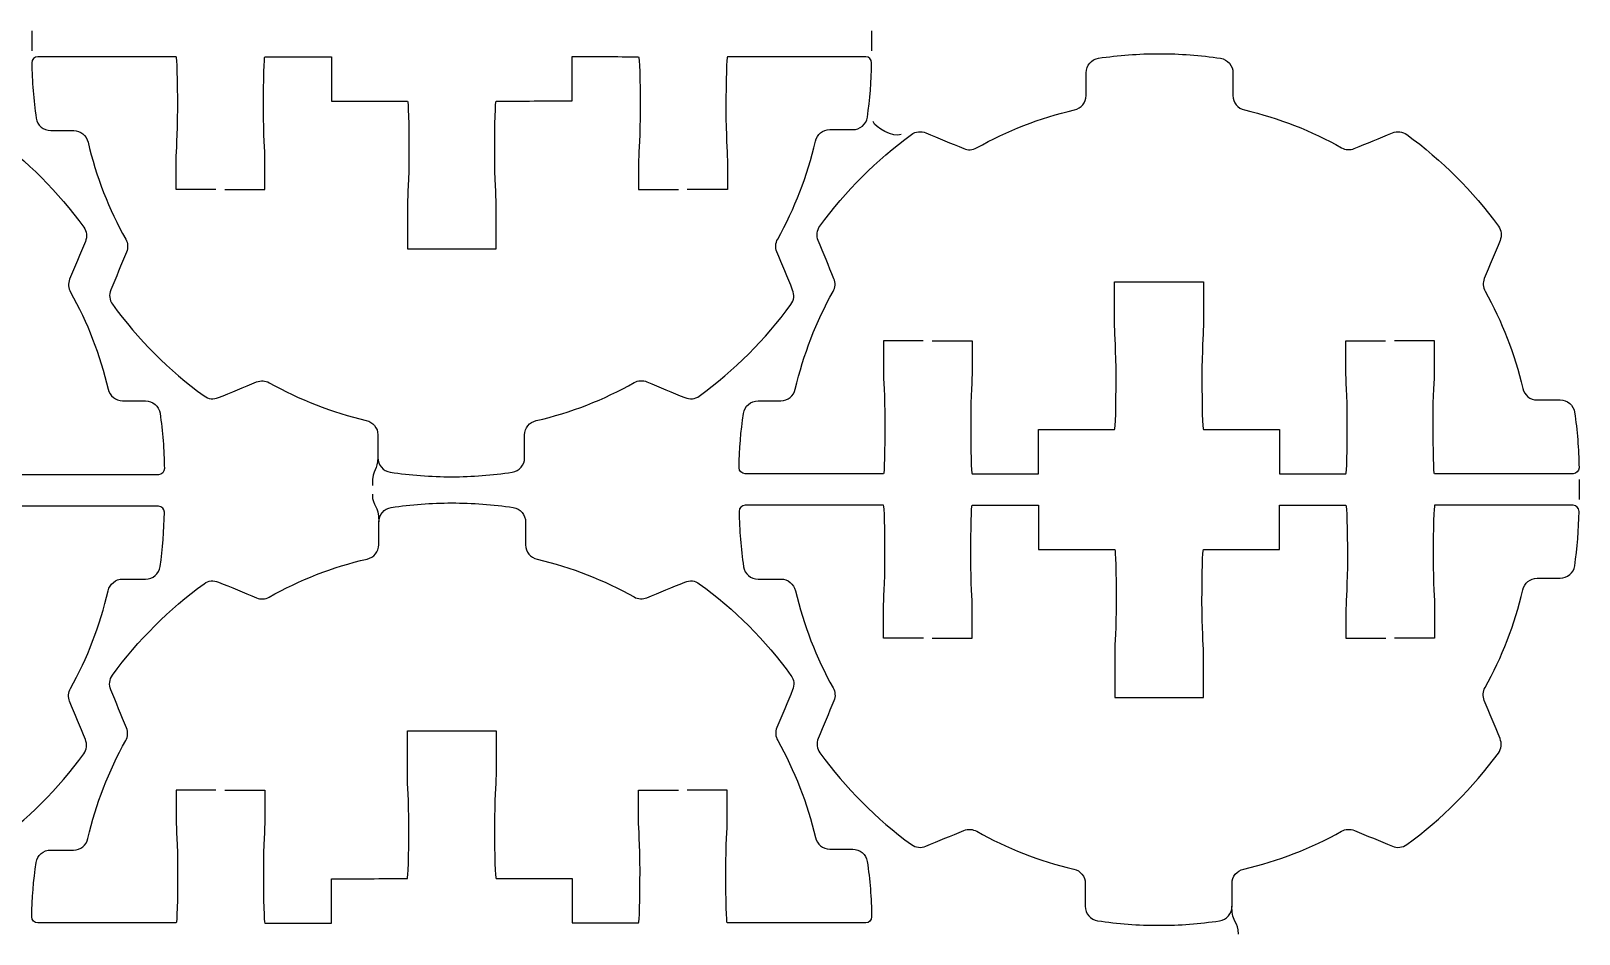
# Model space of a CAD drawing. Extents: x 0 to 410, y 0 to 300.
# Drawn here: x 263 to 315.4, y 96.1 to 126.6 of the extents above; entities that cross this region are included whole.
import ezdxf

# ---------------------------------------------------------------- set-up
doc = ezdxf.new("R2010")
doc.units = 0
doc.header["$MEASUREMENT"] = 0
doc.layers.add('DEFAULT', color=18, linetype='CONTINUOUS')

msp = doc.modelspace()

# ---------------------------------------------------------------- linework, layer by layer
at = {"layer": 'DEFAULT', "color": 1}
for points in [[(263.05, 126.613), (263.05, 125.937)], [(291.474, 126.613), (291.474, 125.937)], [(315.413, 111.434), (315.413, 110.757)]]:
    msp.add_lwpolyline(points, dxfattribs=at)
for points, knots in [([(245.345, 116.096), (244.897, 116.096), (244.449, 116.096), (244.001, 116.096), (244.001, 115.764), (244.001, 115.431), (244.001, 115.098), (244.001, 114.763), (244.05, 114.315), (244.05, 113.348), (244.05, 112.382), (244.029, 111.598), (244.001, 111.598), (242.44, 111.598), (240.88, 111.598), (239.319, 111.598), (239.206, 111.598), (239.115, 111.69), (239.115, 111.803), (239.125, 112.427), (239.175, 113.041), (239.263, 113.645), (239.298, 113.888), (239.51, 114.064), (239.757, 114.064), (240.015, 114.064), (240.274, 114.064), (240.533, 114.064), (240.766, 114.064), (240.967, 114.23), (241.02, 114.459), (241.288, 115.634), (241.722, 116.745), (242.297, 117.769), (242.371, 117.903), (242.381, 118.061), (242.325, 118.202), (242.146, 118.633), (241.967, 119.063), (241.789, 119.494), (241.722, 119.652), (241.743, 119.839), (241.845, 119.98), (242.713, 121.166), (243.761, 122.214), (244.946, 123.081), (245.087, 123.184), (245.274, 123.205), (245.436, 123.138), (245.863, 122.959), (246.29, 122.78), (246.717, 122.602), (246.858, 122.542), (247.02, 122.552), (247.154, 122.63), (248.177, 123.205), (249.292, 123.642), (250.463, 123.914), (250.693, 123.963), (250.859, 124.164), (250.859, 124.397), (250.86, 124.655), (250.861, 124.912), (250.862, 125.17), (250.862, 125.413), (251.038, 125.625), (251.282, 125.664), (251.949, 125.759), (252.633, 125.812), (253.328, 125.812), (254.034, 125.812), (254.728, 125.759), (255.406, 125.66), (255.649, 125.625), (255.829, 125.41), (255.829, 125.163), (255.828, 124.906), (255.827, 124.65), (255.826, 124.394), (255.826, 124.161), (255.991, 123.96), (256.217, 123.907), (257.385, 123.635), (258.486, 123.201), (259.498, 122.63), (259.632, 122.556), (259.791, 122.545), (259.932, 122.602), (260.361, 122.779), (260.79, 122.957), (261.22, 123.134), (261.382, 123.201), (261.569, 123.18), (261.706, 123.078), (262.895, 122.214), (263.943, 121.166), (264.811, 119.977), (264.913, 119.836), (264.931, 119.649), (264.864, 119.49), (264.686, 119.063), (264.509, 118.636), (264.331, 118.209), (264.275, 118.068), (264.285, 117.91), (264.359, 117.776), (264.931, 116.76), (265.365, 115.655), (265.636, 114.491), (265.689, 114.262), (265.887, 114.096), (266.123, 114.096), (266.381, 114.096), (266.638, 114.096), (266.896, 114.096), (267.143, 114.096), (267.354, 113.92), (267.39, 113.676), (267.481, 113.062), (267.531, 112.438), (267.538, 111.803), (267.541, 111.69), (267.45, 111.598), (267.337, 111.598), (265.775, 111.598), (264.214, 111.598), (262.652, 111.598), (262.624, 111.598), (262.602, 112.382), (262.602, 113.348), (262.602, 114.315), (262.652, 114.763), (262.652, 115.098), (262.652, 115.431), (262.652, 115.764), (262.652, 116.096), (262.2, 116.096), (261.749, 116.096), (261.297, 116.096)], [0, 0, 0, 0, 3.81, 3.81, 3.81, 6.64, 6.64, 6.64, 7.64, 7.64, 7.64, 8.64, 8.64, 8.64, 21.91, 21.91, 21.91, 22.91, 22.91, 22.91, 23.91, 23.91, 23.91, 24.91, 24.91, 24.91, 27.11, 27.11, 27.11, 28.11, 28.11, 28.11, 29.11, 29.11, 29.11, 30.11, 30.11, 30.11, 34.07308, 34.07308, 34.07308, 35.07308, 35.07308, 35.07308, 36.07308, 36.07308, 36.07308, 37.07308, 37.07308, 37.07308, 41.00847, 41.00847, 41.00847, 42.00847, 42.00847, 42.00847, 43.00847, 43.00847, 43.00847, 44.00847, 44.00847, 44.00847, 46.198493, 46.198493, 46.198493, 47.198493, 47.198493, 47.198493, 48.198493, 48.198493, 48.198493, 49.198493, 49.198493, 49.198493, 50.198493, 50.198493, 50.198493, 52.378516, 52.378516, 52.378516, 53.378516, 53.378516, 53.378516, 54.378516, 54.378516, 54.378516, 55.378516, 55.378516, 55.378516, 59.328529, 59.328529, 59.328529, 60.328529, 60.328529, 60.328529, 61.328529, 61.328529, 61.328529, 62.328529, 62.328529, 62.328529, 66.260068, 66.260068, 66.260068, 67.260068, 67.260068, 67.260068, 68.260068, 68.260068, 68.260068, 69.260068, 69.260068, 69.260068, 71.450068, 71.450068, 71.450068, 72.450068, 72.450068, 72.450068, 73.450068, 73.450068, 73.450068, 74.450068, 74.450068, 74.450068, 87.730068, 87.730068, 87.730068, 88.730068, 88.730068, 88.730068, 89.730068, 89.730068, 89.730068, 92.560068, 92.560068, 92.560068, 96.400068, 96.400068, 96.400068, 96.400068]), ([(269.284, 121.243), (268.836, 121.243), (268.388, 121.243), (267.94, 121.243), (267.94, 121.576), (267.94, 121.909), (267.94, 122.242), (267.94, 122.577), (267.989, 123.025), (267.989, 123.992), (267.989, 124.958), (267.968, 125.741), (267.94, 125.741), (266.377, 125.741), (264.814, 125.741), (263.252, 125.741), (263.142, 125.741), (263.047, 125.65), (263.051, 125.537), (263.058, 124.902), (263.11, 124.277), (263.199, 123.663), (263.234, 123.42), (263.449, 123.244), (263.693, 123.244), (263.951, 123.244), (264.21, 123.244), (264.469, 123.244), (264.702, 123.244), (264.903, 123.078), (264.956, 122.852), (265.227, 121.684), (265.661, 120.58), (266.229, 119.568), (266.307, 119.434), (266.317, 119.271), (266.257, 119.13), (266.08, 118.703), (265.902, 118.277), (265.725, 117.85), (265.658, 117.691), (265.679, 117.504), (265.781, 117.363), (266.645, 116.174), (267.693, 115.126), (268.882, 114.262), (269.023, 114.16), (269.206, 114.138), (269.369, 114.205), (269.798, 114.383), (270.227, 114.561), (270.656, 114.738), (270.798, 114.795), (270.956, 114.784), (271.09, 114.71), (272.106, 114.138), (273.207, 113.705), (274.371, 113.433), (274.6, 113.38), (274.763, 113.179), (274.763, 112.946), (274.763, 112.69), (274.763, 112.433), (274.763, 112.177), (274.763, 111.93), (274.939, 111.718), (275.183, 111.68), (275.86, 111.581), (276.555, 111.528), (277.264, 111.528), (277.955, 111.528), (278.64, 111.581), (279.307, 111.68), (279.55, 111.715), (279.73, 111.927), (279.73, 112.173), (279.73, 112.43), (279.73, 112.686), (279.73, 112.943), (279.73, 113.179), (279.896, 113.376), (280.125, 113.429), (281.3, 113.697), (282.411, 114.135), (283.438, 114.713), (283.572, 114.788), (283.73, 114.798), (283.871, 114.738), (284.299, 114.561), (284.728, 114.383), (285.156, 114.205), (285.318, 114.138), (285.501, 114.156), (285.642, 114.258), (286.831, 115.126), (287.875, 116.174), (288.743, 117.359), (288.846, 117.5), (288.867, 117.687), (288.8, 117.846), (288.622, 118.277), (288.445, 118.707), (288.267, 119.137), (288.207, 119.282), (288.218, 119.441), (288.295, 119.571), (288.867, 120.594), (289.301, 121.709), (289.572, 122.88), (289.625, 123.11), (289.823, 123.275), (290.059, 123.275), (290.317, 123.275), (290.574, 123.275), (290.832, 123.275), (291.079, 123.275), (291.294, 123.452), (291.329, 123.695), (291.417, 124.298), (291.467, 124.912), (291.474, 125.537), (291.477, 125.65), (291.386, 125.741), (291.273, 125.741), (289.712, 125.741), (288.152, 125.741), (286.591, 125.741), (286.563, 125.741), (286.542, 124.958), (286.542, 123.992), (286.542, 123.025), (286.591, 122.577), (286.591, 122.242), (286.591, 121.909), (286.591, 121.576), (286.591, 121.243), (286.139, 121.243), (285.686, 121.243), (285.233, 121.243)], [0, 0, 0, 0, 3.81, 3.81, 3.81, 6.64, 6.64, 6.64, 7.64, 7.64, 7.64, 8.64, 8.64, 8.64, 21.93, 21.93, 21.93, 22.93, 22.93, 22.93, 23.93, 23.93, 23.93, 24.93, 24.93, 24.93, 27.13, 27.13, 27.13, 28.13, 28.13, 28.13, 29.13, 29.13, 29.13, 30.13, 30.13, 30.13, 34.061539, 34.061539, 34.061539, 35.061539, 35.061539, 35.061539, 36.061539, 36.061539, 36.061539, 37.061539, 37.061539, 37.061539, 41.011552, 41.011552, 41.011552, 42.011552, 42.011552, 42.011552, 43.011552, 43.011552, 43.011552, 44.011552, 44.011552, 44.011552, 46.191552, 46.191552, 46.191552, 47.191552, 47.191552, 47.191552, 48.191552, 48.191552, 48.191552, 49.191552, 49.191552, 49.191552, 50.191552, 50.191552, 50.191552, 52.371552, 52.371552, 52.371552, 53.371552, 53.371552, 53.371552, 54.371552, 54.371552, 54.371552, 55.371552, 55.371552, 55.371552, 59.312326, 59.312326, 59.312326, 60.312326, 60.312326, 60.312326, 61.312326, 61.312326, 61.312326, 62.312326, 62.312326, 62.312326, 66.271581, 66.271581, 66.271581, 67.271581, 67.271581, 67.271581, 68.271581, 68.271581, 68.271581, 69.271581, 69.271581, 69.271581, 71.461581, 71.461581, 71.461581, 72.461581, 72.461581, 72.461581, 73.461581, 73.461581, 73.461581, 74.461581, 74.461581, 74.461581, 87.731581, 87.731581, 87.731581, 88.731581, 88.731581, 88.731581, 89.731581, 89.731581, 89.731581, 92.561581, 92.561581, 92.561581, 96.411581, 96.411581, 96.411581, 96.411581]), ([(269.584, 121.243), (270.037, 121.243), (270.489, 121.243), (270.942, 121.243), (270.942, 121.576), (270.942, 121.909), (270.942, 122.242), (270.942, 122.577), (270.893, 123.025), (270.893, 123.992), (270.893, 124.958), (270.914, 125.741), (270.942, 125.741), (271.691, 125.741), (272.44, 125.741), (273.189, 125.741), (273.189, 125.242), (273.189, 124.742), (273.189, 124.242), (274.048, 124.242), (274.906, 124.242), (275.765, 124.242), (275.793, 124.242), (275.814, 123.459), (275.814, 122.492), (275.814, 121.526), (275.765, 121.078), (275.765, 120.742), (275.765, 120.243), (275.765, 119.743), (275.765, 119.243), (276.765, 119.243), (277.766, 119.243), (278.767, 119.243), (278.767, 119.743), (278.767, 120.243), (278.767, 120.742), (278.767, 121.078), (278.717, 121.526), (278.717, 122.492), (278.717, 123.459), (278.739, 124.242), (278.767, 124.242), (279.624, 124.243), (280.481, 124.244), (281.339, 124.246), (281.339, 124.745), (281.339, 125.245), (281.339, 125.745), (282.089, 125.745), (282.839, 125.745), (283.589, 125.741), (283.617, 125.741), (283.639, 124.958), (283.639, 123.992), (283.639, 123.025), (283.589, 122.577), (283.589, 122.242), (283.589, 121.909), (283.589, 121.576), (283.589, 121.243), (284.037, 121.243), (284.485, 121.243), (284.933, 121.243)], [0, 0, 0, 0, 3.85, 3.85, 3.85, 6.68, 6.68, 6.68, 7.68, 7.68, 7.68, 8.68, 8.68, 8.68, 15.05, 15.05, 15.05, 19.3, 19.3, 19.3, 26.6, 26.6, 26.6, 27.6, 27.6, 27.6, 28.6, 28.6, 28.6, 32.85, 32.85, 32.85, 41.36, 41.36, 41.36, 45.61, 45.61, 45.61, 46.61, 46.61, 46.61, 47.61, 47.61, 47.61, 54.900007, 54.900007, 54.900007, 59.150007, 59.150007, 59.150007, 65.540007, 65.540007, 65.540007, 66.540007, 66.540007, 66.540007, 67.540007, 67.540007, 67.540007, 70.370007, 70.370007, 70.370007, 74.180007, 74.180007, 74.180007, 74.180007]), ([(293.22, 116.128), (292.771, 116.128), (292.322, 116.128), (291.872, 116.128), (291.872, 115.795), (291.872, 115.463), (291.872, 115.13), (291.872, 114.795), (291.922, 114.347), (291.922, 113.38), (291.922, 112.413), (291.901, 111.63), (291.872, 111.63), (290.312, 111.63), (288.752, 111.63), (287.191, 111.63), (287.078, 111.63), (286.986, 111.722), (286.99, 111.835), (286.997, 112.456), (287.046, 113.073), (287.135, 113.673), (287.17, 113.916), (287.385, 114.096), (287.629, 114.096), (287.887, 114.096), (288.146, 114.096), (288.405, 114.096), (288.641, 114.096), (288.839, 114.262), (288.891, 114.491), (289.163, 115.662), (289.597, 116.777), (290.169, 117.797), (290.246, 117.931), (290.257, 118.09), (290.197, 118.231), (290.019, 118.661), (289.842, 119.091), (289.664, 119.522), (289.597, 119.684), (289.618, 119.871), (289.721, 120.012), (290.588, 121.198), (291.633, 122.242), (292.818, 123.11), (292.959, 123.215), (293.146, 123.233), (293.308, 123.166), (293.736, 122.988), (294.164, 122.811), (294.592, 122.633), (294.733, 122.573), (294.892, 122.584), (295.026, 122.658), (296.053, 123.237), (297.164, 123.67), (298.339, 123.942), (298.568, 123.995), (298.73, 124.193), (298.734, 124.429), (298.734, 124.685), (298.734, 124.942), (298.734, 125.198), (298.734, 125.445), (298.914, 125.657), (299.154, 125.692), (299.824, 125.791), (300.508, 125.844), (301.2, 125.844), (301.909, 125.844), (302.604, 125.791), (303.281, 125.688), (303.525, 125.653), (303.701, 125.441), (303.701, 125.194), (303.701, 124.938), (303.701, 124.682), (303.701, 124.425), (303.701, 124.189), (303.863, 123.992), (304.093, 123.939), (305.257, 123.667), (306.358, 123.233), (307.374, 122.662), (307.508, 122.587), (307.666, 122.577), (307.807, 122.633), (308.237, 122.811), (308.666, 122.988), (309.095, 123.166), (309.257, 123.233), (309.441, 123.212), (309.582, 123.11), (310.771, 122.245), (311.819, 121.194), (312.683, 120.009), (312.785, 119.868), (312.806, 119.681), (312.739, 119.518), (312.562, 119.091), (312.384, 118.665), (312.207, 118.238), (312.147, 118.097), (312.157, 117.938), (312.235, 117.804), (312.803, 116.788), (313.237, 115.687), (313.508, 114.519), (313.561, 114.29), (313.762, 114.128), (313.995, 114.128), (314.254, 114.128), (314.513, 114.128), (314.771, 114.128), (315.015, 114.128), (315.23, 113.951), (315.265, 113.708), (315.353, 113.094), (315.403, 112.47), (315.413, 111.835), (315.413, 111.722), (315.322, 111.63), (315.212, 111.63), (313.649, 111.63), (312.087, 111.63), (310.524, 111.63), (310.496, 111.63), (310.474, 112.413), (310.474, 113.38), (310.474, 114.347), (310.524, 114.795), (310.524, 115.13), (310.524, 115.463), (310.524, 115.795), (310.524, 116.128), (310.072, 116.128), (309.621, 116.128), (309.169, 116.128)], [0, 0, 0, 0, 3.82, 3.82, 3.82, 6.65, 6.65, 6.65, 7.65, 7.65, 7.65, 8.65, 8.65, 8.65, 21.92, 21.92, 21.92, 22.92, 22.92, 22.92, 23.92, 23.92, 23.92, 24.92, 24.92, 24.92, 27.12, 27.12, 27.12, 28.12, 28.12, 28.12, 29.12, 29.12, 29.12, 30.12, 30.12, 30.12, 34.079255, 34.079255, 34.079255, 35.079255, 35.079255, 35.079255, 36.079255, 36.079255, 36.079255, 37.079255, 37.079255, 37.079255, 41.020029, 41.020029, 41.020029, 42.020029, 42.020029, 42.020029, 43.020029, 43.020029, 43.020029, 44.020029, 44.020029, 44.020029, 46.200029, 46.200029, 46.200029, 47.200029, 47.200029, 47.200029, 48.200029, 48.200029, 48.200029, 49.200029, 49.200029, 49.200029, 50.200029, 50.200029, 50.200029, 52.380029, 52.380029, 52.380029, 53.380029, 53.380029, 53.380029, 54.380029, 54.380029, 54.380029, 55.380029, 55.380029, 55.380029, 59.330042, 59.330042, 59.330042, 60.330042, 60.330042, 60.330042, 61.330042, 61.330042, 61.330042, 62.330042, 62.330042, 62.330042, 66.261581, 66.261581, 66.261581, 67.261581, 67.261581, 67.261581, 68.261581, 68.261581, 68.261581, 69.261581, 69.261581, 69.261581, 71.461581, 71.461581, 71.461581, 72.461581, 72.461581, 72.461581, 73.461581, 73.461581, 73.461581, 74.461581, 74.461581, 74.461581, 87.751581, 87.751581, 87.751581, 88.751581, 88.751581, 88.751581, 89.751581, 89.751581, 89.751581, 92.581581, 92.581581, 92.581581, 96.421581, 96.421581, 96.421581, 96.421581]), ([(293.52, 116.128), (293.971, 116.128), (294.423, 116.128), (294.875, 116.128), (294.875, 115.795), (294.875, 115.463), (294.875, 115.13), (294.875, 114.795), (294.825, 114.347), (294.825, 113.38), (294.825, 112.413), (294.846, 111.63), (294.875, 111.627), (295.625, 111.627), (296.375, 111.627), (297.125, 111.627), (297.125, 112.126), (297.125, 112.626), (297.125, 113.126), (297.983, 113.127), (298.84, 113.128), (299.697, 113.129), (299.725, 113.129), (299.746, 113.913), (299.746, 114.879), (299.746, 115.846), (299.697, 116.294), (299.697, 116.629), (299.697, 117.129), (299.697, 117.629), (299.697, 118.128), (300.698, 118.128), (301.698, 118.128), (302.699, 118.128), (302.699, 117.629), (302.699, 117.129), (302.699, 116.629), (302.699, 116.294), (302.65, 115.846), (302.65, 114.879), (302.65, 113.913), (302.671, 113.129), (302.699, 113.129), (303.558, 113.129), (304.416, 113.129), (305.274, 113.129), (305.274, 112.63), (305.274, 112.13), (305.274, 111.63), (306.024, 111.63), (306.773, 111.63), (307.522, 111.63), (307.55, 111.63), (307.571, 112.413), (307.571, 113.38), (307.571, 114.347), (307.522, 114.795), (307.522, 115.13), (307.522, 115.463), (307.522, 115.795), (307.522, 116.128), (307.971, 116.128), (308.42, 116.128), (308.869, 116.128)], [0, 0, 0, 0, 3.84, 3.84, 3.84, 6.67, 6.67, 6.67, 7.67, 7.67, 7.67, 8.68, 8.68, 8.68, 15.06, 15.06, 15.06, 19.31, 19.31, 19.31, 26.600007, 26.600007, 26.600007, 27.600007, 27.600007, 27.600007, 28.600007, 28.600007, 28.600007, 32.850007, 32.850007, 32.850007, 41.360007, 41.360007, 41.360007, 45.610007, 45.610007, 45.610007, 46.610007, 46.610007, 46.610007, 47.610007, 47.610007, 47.610007, 54.910007, 54.910007, 54.910007, 59.160007, 59.160007, 59.160007, 65.530007, 65.530007, 65.530007, 66.530007, 66.530007, 66.530007, 67.530007, 67.530007, 67.530007, 70.360007, 70.360007, 70.360007, 74.180007, 74.180007, 74.180007, 74.180007]), ([(269.284, 100.927), (268.835, 100.927), (268.386, 100.927), (267.936, 100.927), (267.936, 100.594), (267.936, 100.261), (267.936, 99.929), (267.936, 99.593), (267.986, 99.145), (267.986, 98.179), (267.986, 97.212), (267.965, 96.429), (267.936, 96.429), (266.375, 96.429), (264.813, 96.429), (263.252, 96.429), (263.139, 96.429), (263.047, 96.521), (263.051, 96.634), (263.058, 97.254), (263.11, 97.872), (263.195, 98.475), (263.23, 98.719), (263.446, 98.895), (263.693, 98.895), (263.95, 98.895), (264.208, 98.895), (264.465, 98.895), (264.702, 98.895), (264.899, 99.061), (264.952, 99.29), (265.224, 100.461), (265.658, 101.576), (266.229, 102.599), (266.307, 102.73), (266.317, 102.888), (266.257, 103.029), (266.08, 103.46), (265.902, 103.89), (265.725, 104.321), (265.658, 104.483), (265.679, 104.67), (265.781, 104.811), (266.649, 105.996), (267.693, 107.044), (268.882, 107.908), (269.023, 108.014), (269.206, 108.032), (269.369, 107.965), (269.797, 107.787), (270.225, 107.61), (270.653, 107.432), (270.794, 107.372), (270.953, 107.383), (271.087, 107.457), (272.113, 108.035), (273.225, 108.473), (274.399, 108.741), (274.629, 108.794), (274.794, 108.991), (274.794, 109.228), (274.794, 109.484), (274.794, 109.74), (274.794, 109.997), (274.794, 110.244), (274.974, 110.455), (275.218, 110.491), (275.885, 110.589), (276.569, 110.642), (277.264, 110.642), (277.969, 110.642), (278.664, 110.589), (279.342, 110.487), (279.585, 110.452), (279.762, 110.24), (279.762, 109.993), (279.762, 109.737), (279.762, 109.481), (279.762, 109.224), (279.762, 108.988), (279.924, 108.79), (280.153, 108.737), (281.317, 108.466), (282.418, 108.032), (283.434, 107.46), (283.568, 107.386), (283.727, 107.376), (283.868, 107.432), (284.297, 107.61), (284.726, 107.787), (285.156, 107.965), (285.318, 108.032), (285.501, 108.011), (285.642, 107.908), (286.831, 107.044), (287.879, 105.993), (288.743, 104.807), (288.846, 104.666), (288.867, 104.479), (288.8, 104.317), (288.622, 103.891), (288.445, 103.466), (288.267, 103.04), (288.207, 102.895), (288.218, 102.737), (288.295, 102.603), (288.863, 101.587), (289.297, 100.486), (289.569, 99.318), (289.625, 99.092), (289.823, 98.927), (290.056, 98.927), (290.314, 98.927), (290.573, 98.927), (290.832, 98.927), (291.075, 98.927), (291.29, 98.75), (291.326, 98.507), (291.414, 97.893), (291.467, 97.269), (291.474, 96.634), (291.477, 96.521), (291.386, 96.429), (291.273, 96.429), (289.711, 96.429), (288.149, 96.429), (286.588, 96.429), (286.56, 96.429), (286.538, 97.212), (286.538, 98.179), (286.538, 99.145), (286.588, 99.593), (286.588, 99.929), (286.588, 100.261), (286.588, 100.594), (286.588, 100.927), (286.136, 100.927), (285.685, 100.927), (285.233, 100.927)], [0, 0, 0, 0, 3.82, 3.82, 3.82, 6.65, 6.65, 6.65, 7.65, 7.65, 7.65, 8.65, 8.65, 8.65, 21.93, 21.93, 21.93, 22.93, 22.93, 22.93, 23.93, 23.93, 23.93, 24.93, 24.93, 24.93, 27.12, 27.12, 27.12, 28.12, 28.12, 28.12, 29.12, 29.12, 29.12, 30.12, 30.12, 30.12, 34.079255, 34.079255, 34.079255, 35.079255, 35.079255, 35.079255, 36.079255, 36.079255, 36.079255, 37.079255, 37.079255, 37.079255, 41.020029, 41.020029, 41.020029, 42.020029, 42.020029, 42.020029, 43.020029, 43.020029, 43.020029, 44.020029, 44.020029, 44.020029, 46.200029, 46.200029, 46.200029, 47.200029, 47.200029, 47.200029, 48.200029, 48.200029, 48.200029, 49.200029, 49.200029, 49.200029, 50.200029, 50.200029, 50.200029, 52.380029, 52.380029, 52.380029, 53.380029, 53.380029, 53.380029, 54.380029, 54.380029, 54.380029, 55.380029, 55.380029, 55.380029, 59.330042, 59.330042, 59.330042, 60.330042, 60.330042, 60.330042, 61.330042, 61.330042, 61.330042, 62.330042, 62.330042, 62.330042, 66.25235, 66.25235, 66.25235, 67.25235, 67.25235, 67.25235, 68.25235, 68.25235, 68.25235, 69.25235, 69.25235, 69.25235, 71.45235, 71.45235, 71.45235, 72.45235, 72.45235, 72.45235, 73.45235, 73.45235, 73.45235, 74.45235, 74.45235, 74.45235, 87.73235, 87.73235, 87.73235, 88.73235, 88.73235, 88.73235, 89.73235, 89.73235, 89.73235, 92.56235, 92.56235, 92.56235, 96.40235, 96.40235, 96.40235, 96.40235]), ([(293.224, 106.063), (292.774, 106.063), (292.325, 106.063), (291.876, 106.063), (291.876, 106.396), (291.876, 106.729), (291.876, 107.062), (291.876, 107.397), (291.925, 107.845), (291.925, 108.811), (291.925, 109.778), (291.904, 110.561), (291.876, 110.561), (290.314, 110.561), (288.753, 110.561), (287.191, 110.561), (287.078, 110.561), (286.986, 110.47), (286.99, 110.357), (286.997, 109.722), (287.05, 109.097), (287.138, 108.483), (287.173, 108.24), (287.389, 108.064), (287.632, 108.064), (287.891, 108.064), (288.149, 108.064), (288.408, 108.064), (288.641, 108.064), (288.839, 107.901), (288.895, 107.672), (289.167, 106.504), (289.601, 105.404), (290.169, 104.388), (290.243, 104.254), (290.257, 104.095), (290.197, 103.95), (290.019, 103.525), (289.842, 103.099), (289.664, 102.673), (289.597, 102.511), (289.618, 102.324), (289.721, 102.183), (290.585, 100.997), (291.633, 99.946), (292.821, 99.082), (292.963, 98.98), (293.146, 98.958), (293.308, 99.025), (293.737, 99.203), (294.167, 99.381), (294.596, 99.558), (294.737, 99.615), (294.896, 99.604), (295.03, 99.53), (296.046, 98.958), (297.146, 98.524), (298.311, 98.253), (298.54, 98.2), (298.702, 98.002), (298.702, 97.766), (298.702, 97.51), (298.702, 97.253), (298.702, 96.997), (298.702, 96.75), (298.879, 96.538), (299.122, 96.503), (299.799, 96.401), (300.494, 96.348), (301.2, 96.348), (301.895, 96.348), (302.579, 96.401), (303.246, 96.5), (303.489, 96.535), (303.669, 96.746), (303.669, 96.993), (303.669, 97.25), (303.669, 97.506), (303.669, 97.762), (303.669, 97.999), (303.835, 98.196), (304.064, 98.249), (305.236, 98.517), (306.35, 98.955), (307.377, 99.533), (307.511, 99.608), (307.67, 99.618), (307.811, 99.558), (308.239, 99.381), (308.667, 99.203), (309.095, 99.025), (309.254, 98.958), (309.441, 98.976), (309.582, 99.082), (310.771, 99.946), (311.815, 100.994), (312.683, 102.179), (312.785, 102.32), (312.806, 102.507), (312.739, 102.67), (312.562, 103.1), (312.384, 103.53), (312.207, 103.961), (312.147, 104.102), (312.157, 104.261), (312.231, 104.395), (312.806, 105.414), (313.24, 106.529), (313.512, 107.7), (313.565, 107.93), (313.762, 108.095), (313.995, 108.095), (314.254, 108.095), (314.513, 108.095), (314.771, 108.095), (315.018, 108.095), (315.233, 108.275), (315.269, 108.515), (315.353, 109.118), (315.403, 109.736), (315.413, 110.357), (315.413, 110.47), (315.322, 110.561), (315.212, 110.561), (313.651, 110.561), (312.089, 110.561), (310.527, 110.561), (310.499, 110.561), (310.478, 109.778), (310.478, 108.811), (310.478, 107.845), (310.527, 107.397), (310.527, 107.062), (310.527, 106.729), (310.527, 106.396), (310.527, 106.063), (310.076, 106.063), (309.624, 106.063), (309.173, 106.063)], [0, 0, 0, 0, 3.82, 3.82, 3.82, 6.65, 6.65, 6.65, 7.65, 7.65, 7.65, 8.65, 8.65, 8.65, 21.93, 21.93, 21.93, 22.93, 22.93, 22.93, 23.93, 23.93, 23.93, 24.93, 24.93, 24.93, 27.13, 27.13, 27.13, 28.13, 28.13, 28.13, 29.13, 29.13, 29.13, 30.13, 30.13, 30.13, 34.052308, 34.052308, 34.052308, 35.052308, 35.052308, 35.052308, 36.052308, 36.052308, 36.052308, 37.052308, 37.052308, 37.052308, 41.002321, 41.002321, 41.002321, 42.002321, 42.002321, 42.002321, 43.002321, 43.002321, 43.002321, 44.002321, 44.002321, 44.002321, 46.182321, 46.182321, 46.182321, 47.182321, 47.182321, 47.182321, 48.182321, 48.182321, 48.182321, 49.182321, 49.182321, 49.182321, 50.182321, 50.182321, 50.182321, 52.362321, 52.362321, 52.362321, 53.362321, 53.362321, 53.362321, 54.362321, 54.362321, 54.362321, 55.362321, 55.362321, 55.362321, 59.303095, 59.303095, 59.303095, 60.303095, 60.303095, 60.303095, 61.303095, 61.303095, 61.303095, 62.303095, 62.303095, 62.303095, 66.26235, 66.26235, 66.26235, 67.26235, 67.26235, 67.26235, 68.26235, 68.26235, 68.26235, 69.26235, 69.26235, 69.26235, 71.46235, 71.46235, 71.46235, 72.46235, 72.46235, 72.46235, 73.46235, 73.46235, 73.46235, 74.46235, 74.46235, 74.46235, 87.74235, 87.74235, 87.74235, 88.74235, 88.74235, 88.74235, 89.74235, 89.74235, 89.74235, 92.57235, 92.57235, 92.57235, 96.41235, 96.41235, 96.41235, 96.41235]), ([(293.523, 106.063), (293.975, 106.063), (294.427, 106.063), (294.878, 106.063), (294.878, 106.396), (294.878, 106.729), (294.878, 107.062), (294.878, 107.397), (294.829, 107.845), (294.829, 108.811), (294.829, 109.778), (294.85, 110.561), (294.878, 110.561), (295.627, 110.561), (296.376, 110.561), (297.125, 110.561), (297.125, 110.061), (297.125, 109.562), (297.125, 109.062), (297.984, 109.062), (298.842, 109.062), (299.701, 109.062), (299.729, 109.062), (299.75, 108.279), (299.75, 107.312), (299.75, 106.346), (299.701, 105.898), (299.701, 105.562), (299.701, 105.063), (299.701, 104.563), (299.701, 104.063), (300.701, 104.063), (301.702, 104.063), (302.703, 104.063), (302.703, 104.563), (302.703, 105.063), (302.703, 105.562), (302.703, 105.898), (302.653, 106.346), (302.653, 107.312), (302.653, 108.279), (302.675, 109.062), (302.703, 109.062), (303.56, 109.063), (304.417, 109.064), (305.274, 109.065), (305.274, 109.565), (305.274, 110.065), (305.274, 110.565), (306.025, 110.565), (306.775, 110.565), (307.525, 110.561), (307.553, 110.561), (307.575, 109.778), (307.575, 108.811), (307.575, 107.845), (307.525, 107.397), (307.525, 107.062), (307.525, 106.729), (307.525, 106.396), (307.525, 106.063), (307.974, 106.063), (308.424, 106.063), (308.873, 106.063)], [0, 0, 0, 0, 3.84, 3.84, 3.84, 6.67, 6.67, 6.67, 7.67, 7.67, 7.67, 8.67, 8.67, 8.67, 15.04, 15.04, 15.04, 19.29, 19.29, 19.29, 26.59, 26.59, 26.59, 27.59, 27.59, 27.59, 28.59, 28.59, 28.59, 32.84, 32.84, 32.84, 41.35, 41.35, 41.35, 45.6, 45.6, 45.6, 46.6, 46.6, 46.6, 47.6, 47.6, 47.6, 54.890007, 54.890007, 54.890007, 59.140007, 59.140007, 59.140007, 65.530007, 65.530007, 65.530007, 66.530007, 66.530007, 66.530007, 67.530007, 67.530007, 67.530007, 70.360007, 70.360007, 70.360007, 74.180007, 74.180007, 74.180007, 74.180007]), ([(245.348, 106.032), (244.9, 106.032), (244.452, 106.032), (244.004, 106.032), (244.004, 106.364), (244.004, 106.697), (244.004, 107.03), (244.004, 107.365), (244.053, 107.813), (244.053, 108.78), (244.053, 109.746), (244.032, 110.53), (244.004, 110.53), (242.442, 110.53), (240.881, 110.53), (239.319, 110.53), (239.206, 110.53), (239.115, 110.438), (239.115, 110.328), (239.125, 109.69), (239.175, 109.065), (239.263, 108.455), (239.302, 108.212), (239.513, 108.032), (239.76, 108.032), (240.018, 108.032), (240.275, 108.032), (240.533, 108.032), (240.769, 108.032), (240.967, 107.87), (241.02, 107.64), (241.291, 106.476), (241.725, 105.372), (242.297, 104.356), (242.371, 104.222), (242.381, 104.063), (242.321, 103.922), (242.144, 103.495), (241.966, 103.068), (241.789, 102.641), (241.722, 102.479), (241.743, 102.296), (241.845, 102.155), (242.709, 100.966), (243.761, 99.918), (244.946, 99.05), (245.087, 98.948), (245.274, 98.93), (245.433, 98.997), (245.862, 99.174), (246.291, 99.35), (246.72, 99.526), (246.862, 99.586), (247.024, 99.572), (247.154, 99.498), (248.17, 98.93), (249.271, 98.496), (250.435, 98.225), (250.664, 98.168), (250.83, 97.971), (250.83, 97.734), (250.829, 97.478), (250.828, 97.222), (250.827, 96.965), (250.827, 96.722), (251.003, 96.507), (251.247, 96.471), (251.927, 96.369), (252.622, 96.316), (253.328, 96.316), (254.019, 96.316), (254.704, 96.369), (255.374, 96.468), (255.617, 96.503), (255.794, 96.718), (255.794, 96.962), (255.795, 97.219), (255.796, 97.477), (255.797, 97.734), (255.797, 97.967), (255.96, 98.165), (256.189, 98.218), (257.364, 98.489), (258.475, 98.927), (259.502, 99.502), (259.636, 99.576), (259.794, 99.59), (259.935, 99.53), (260.364, 99.351), (260.792, 99.172), (261.22, 98.994), (261.382, 98.927), (261.569, 98.948), (261.71, 99.05), (262.895, 99.918), (263.943, 100.962), (264.811, 102.151), (264.913, 102.292), (264.931, 102.476), (264.864, 102.638), (264.686, 103.068), (264.509, 103.499), (264.331, 103.929), (264.275, 104.07), (264.285, 104.229), (264.359, 104.363), (264.931, 105.386), (265.365, 106.497), (265.636, 107.672), (265.689, 107.901), (265.887, 108.064), (266.123, 108.064), (266.382, 108.064), (266.641, 108.064), (266.899, 108.064), (267.146, 108.064), (267.358, 108.244), (267.393, 108.487), (267.481, 109.09), (267.531, 109.704), (267.538, 110.328), (267.541, 110.438), (267.45, 110.53), (267.337, 110.53), (265.776, 110.53), (264.216, 110.53), (262.655, 110.53), (262.627, 110.53), (262.606, 109.746), (262.606, 108.78), (262.606, 107.813), (262.655, 107.365), (262.655, 107.03), (262.655, 106.697), (262.655, 106.364), (262.655, 106.032), (262.204, 106.032), (261.752, 106.032), (261.301, 106.032)], [0, 0, 0, 0, 3.81, 3.81, 3.81, 6.64, 6.64, 6.64, 7.64, 7.64, 7.64, 8.64, 8.64, 8.64, 21.92, 21.92, 21.92, 22.92, 22.92, 22.92, 23.92, 23.92, 23.92, 24.92, 24.92, 24.92, 27.11, 27.11, 27.11, 28.11, 28.11, 28.11, 29.11, 29.11, 29.11, 30.11, 30.11, 30.11, 34.041539, 34.041539, 34.041539, 35.041539, 35.041539, 35.041539, 36.041539, 36.041539, 36.041539, 37.041539, 37.041539, 37.041539, 40.98774, 40.98774, 40.98774, 41.98774, 41.98774, 41.98774, 42.98774, 42.98774, 42.98774, 43.98774, 43.98774, 43.98774, 46.167763, 46.167763, 46.167763, 47.167763, 47.167763, 47.167763, 48.167763, 48.167763, 48.167763, 49.167763, 49.167763, 49.167763, 50.167763, 50.167763, 50.167763, 52.357786, 52.357786, 52.357786, 53.357786, 53.357786, 53.357786, 54.357786, 54.357786, 54.357786, 55.357786, 55.357786, 55.357786, 59.302402, 59.302402, 59.302402, 60.302402, 60.302402, 60.302402, 61.302402, 61.302402, 61.302402, 62.302402, 62.302402, 62.302402, 66.261657, 66.261657, 66.261657, 67.261657, 67.261657, 67.261657, 68.261657, 68.261657, 68.261657, 69.261657, 69.261657, 69.261657, 71.461657, 71.461657, 71.461657, 72.461657, 72.461657, 72.461657, 73.461657, 73.461657, 73.461657, 74.461657, 74.461657, 74.461657, 87.731657, 87.731657, 87.731657, 88.731657, 88.731657, 88.731657, 89.731657, 89.731657, 89.731657, 92.561657, 92.561657, 92.561657, 96.401657, 96.401657, 96.401657, 96.401657]), ([(269.584, 100.927), (270.036, 100.927), (270.487, 100.927), (270.939, 100.927), (270.939, 100.594), (270.939, 100.261), (270.939, 99.929), (270.939, 99.593), (270.889, 99.145), (270.889, 98.179), (270.889, 97.212), (270.91, 96.429), (270.939, 96.425), (271.689, 96.425), (272.439, 96.425), (273.189, 96.425), (273.189, 96.925), (273.189, 97.425), (273.189, 97.925), (274.047, 97.926), (274.904, 97.927), (275.761, 97.928), (275.789, 97.928), (275.81, 98.711), (275.81, 99.678), (275.81, 100.645), (275.761, 101.093), (275.761, 101.428), (275.761, 101.928), (275.761, 102.427), (275.761, 102.927), (276.762, 102.927), (277.763, 102.927), (278.763, 102.927), (278.763, 102.427), (278.763, 101.928), (278.763, 101.428), (278.763, 101.093), (278.71, 100.645), (278.71, 99.678), (278.71, 98.711), (278.735, 97.928), (278.763, 97.928), (279.622, 97.928), (280.48, 97.928), (281.339, 97.928), (281.339, 97.429), (281.339, 96.929), (281.339, 96.429), (282.088, 96.429), (282.837, 96.429), (283.586, 96.429), (283.614, 96.429), (283.635, 97.212), (283.635, 98.179), (283.635, 99.145), (283.586, 99.593), (283.586, 99.929), (283.586, 100.261), (283.586, 100.594), (283.586, 100.927), (284.035, 100.927), (284.484, 100.927), (284.933, 100.927)], [0, 0, 0, 0, 3.84, 3.84, 3.84, 6.67, 6.67, 6.67, 7.67, 7.67, 7.67, 8.68, 8.68, 8.68, 15.06, 15.06, 15.06, 19.31, 19.31, 19.31, 26.600007, 26.600007, 26.600007, 27.600007, 27.600007, 27.600007, 28.600007, 28.600007, 28.600007, 32.850007, 32.850007, 32.850007, 41.360007, 41.360007, 41.360007, 45.610007, 45.610007, 45.610007, 46.610007, 46.610007, 46.610007, 47.610007, 47.610007, 47.610007, 54.910007, 54.910007, 54.910007, 59.160007, 59.160007, 59.160007, 65.530007, 65.530007, 65.530007, 66.530007, 66.530007, 66.530007, 67.530007, 67.530007, 67.530007, 70.360007, 70.360007, 70.360007, 74.180007, 74.180007, 74.180007, 74.180007])]:
    msp.add_open_spline(points, degree=3, knots=knots, dxfattribs=at)
for points in [[(292.469, 123.111), (292.231, 122.995), (291.57, 123.344), (291.528, 123.546)], [(274.762, 112.177), (274.762, 111.736), (274.576, 111.839), (274.576, 111.237)], [(274.576, 110.937), (274.576, 110.497), (274.795, 110.6), (274.795, 109.998)], [(303.887, 96.053), (303.887, 96.493), (303.668, 96.39), (303.668, 96.993)]]:
    msp.add_open_spline(points, degree=3, dxfattribs=at)

doc.saveas('drawing.dxf')
